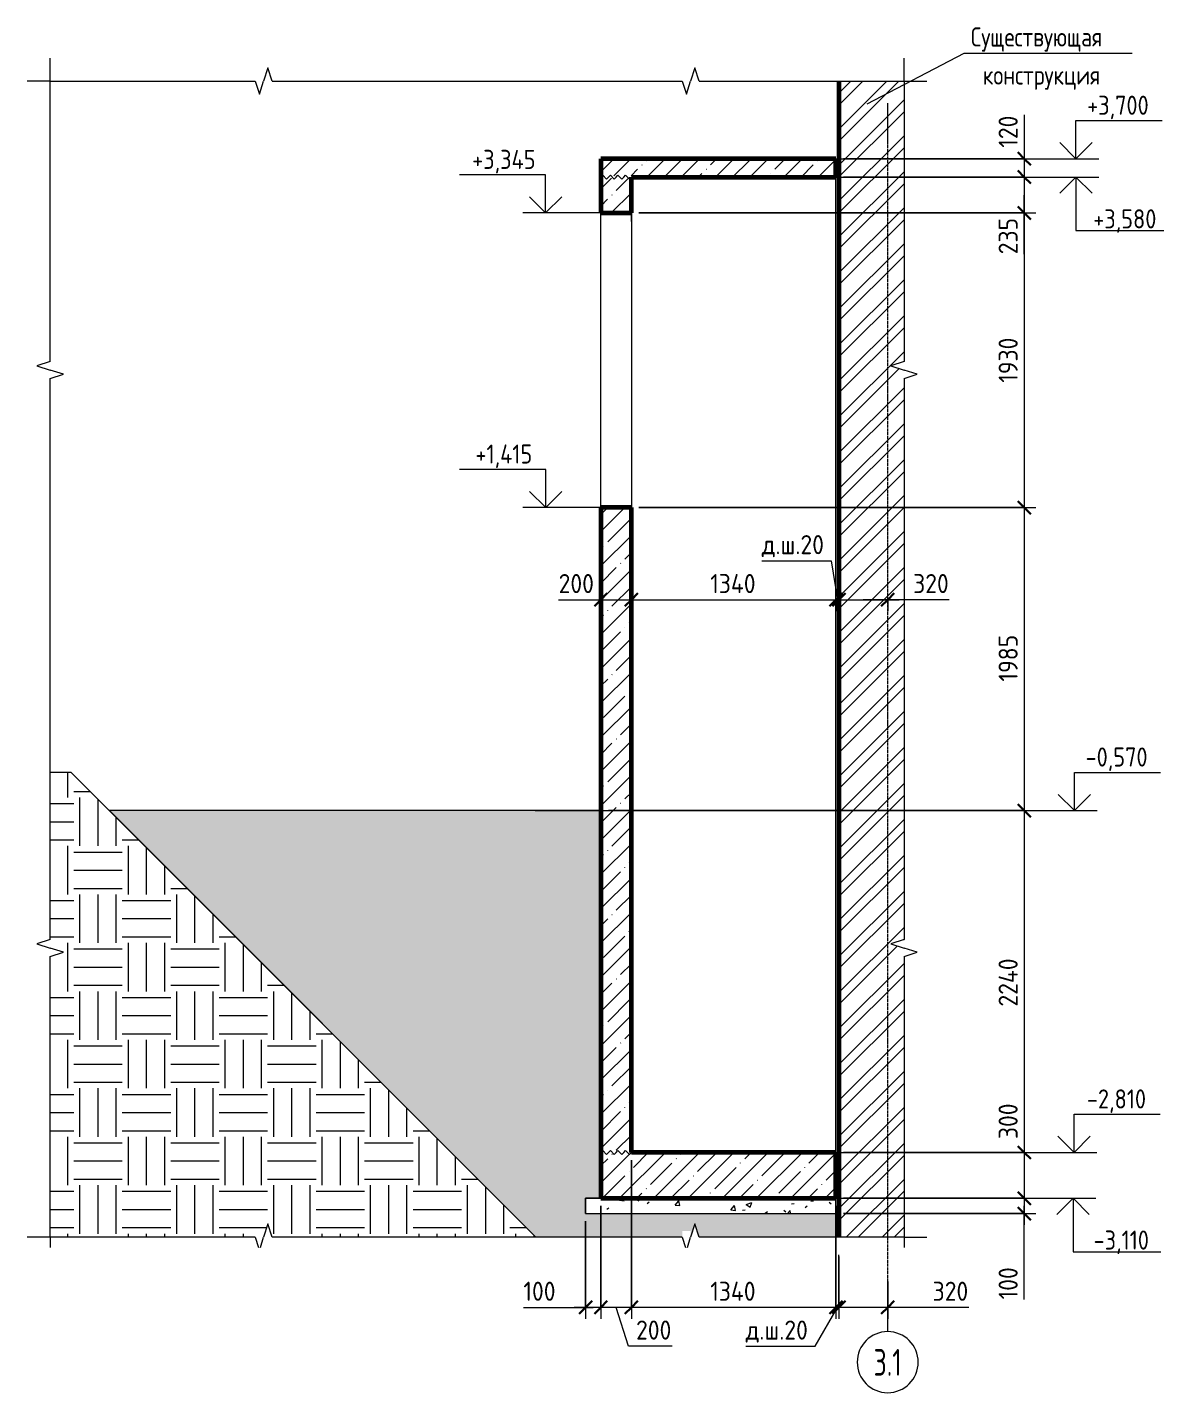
# Model space of a CAD drawing. Header units: millimetres. Extents: x -420 to 46222, y -4716 to 36443.
# Drawn here: x 19481 to 26927, y -4384 to 4561 of the extents above; entities that cross this region are included whole.
import ezdxf

# ---------------------------------------------------------------- set-up
doc = ezdxf.new("R2010")
doc.units = ezdxf.units.MM
doc.linetypes.add('02 Штрихпунктирная _20 мм_', pattern=[25, 20, -2.5, 0, -2.5])
for name, color, linetype, lineweight in [('AA_Dim', 7, 'Continuous', 9), ('AA_Dim-50', 7, 'Continuous', 9), ('AA_Linii', 7, 'Continuous', 9), ('AA_Oformlenie', 7, 'Continuous', 9), ('AA_Vinoska', 7, 'Continuous', 9), ('AA_Visotnaya otmetka', 7, 'Continuous', 9), ('AF_Okno', 7, 'Continuous', 20), ('AF_Perekritie', 7, 'Continuous', 60), ('AF_Perekritie_Опалубка', 253, 'Continuous', 20), ('AF_Pokritie', 7, 'Continuous', 9), ('AF_Stena', 7, 'Continuous', 20), ('AF_Stena_Опалубка', 253, 'Continuous', 20), ('KR_Fundament', 7, 'Continuous', 20), ('Оси', 7, 'Continuous', 9)]:
    doc.layers.add(name, color=color, linetype=linetype, lineweight=lineweight)
doc.styles.add('GOST Common', font='GOST Common.ttf', dxfattribs={"width": 0.85, "height": 125})
doc.styles.add('ISOCPEUR', font='isocpeur.ttf', dxfattribs={"width": 0.7, "height": 175})
doc.styles.add('ISOCPEUR_2', font='isocpeur.ttf', dxfattribs={"width": 0.9, "height": 125})
doc.styles.add('ISOCPEUR_4', font='isocpeur.ttf', dxfattribs={"width": 0.85, "height": 125})
doc.dimstyles.new('00_Точн_3_знака__прозр_', dxfattribs={"dimscale": 304.8, "dimtxt": 124.497647, "dimasz": 0.278871, "dimexe": 0.246063, "dimexo": 0.164042, "dimgap": 0.016404, "dimtad": 1, "dimdec": 3, "dimrnd": 0.001, "dimdsep": 46, "dimtxsty": 'ISOCPEUR_2', "dimblk1": 'OBLIQUE', "dimblk2": 'OBLIQUE', "dimsah": 1, "dimcen": 0.09, "dimdle": 0.246063, "dimazin": 0, "dimtfac": 1, "dimtdec": 4, "dimtix": 1, "dimtmove": 1, "dimatfit": 3, "dimfxl": 1, "dimtvp": 1, "dimtolj": 1, "dimtzin": 0, "dimlwd": 18, "dimlwe": 18, "dimarcsym": 2})
doc.dimstyles.new('00_Точн_3_знака__прозр__1', dxfattribs={"dimscale": 304.8, "dimtxt": 124.497647, "dimasz": 0.278871, "dimexe": 0.246063, "dimexo": 0.164042, "dimgap": 0.016404, "dimtad": 1, "dimdec": 3, "dimrnd": 0.001, "dimdsep": 46, "dimtxsty": 'ISOCPEUR_2', "dimblk1": 'OBLIQUE', "dimblk2": 'OBLIQUE', "dimsah": 1, "dimcen": 0.09, "dimdle": 0.246063, "dimazin": 0, "dimtfac": 1, "dimtdec": 4, "dimtix": 1, "dimtmove": 0, "dimatfit": 3, "dimfxl": 1, "dimtvp": 1, "dimtolj": 1, "dimtzin": 0, "dimlwd": 18, "dimlwe": 18, "dimarcsym": 2})
doc.dimstyles.new('05_Округл_5мм__прозр_', dxfattribs={"dimscale": 304.8, "dimtxt": 124.497647, "dimasz": 0.278871, "dimexe": 0.246063, "dimexo": 0.164042, "dimgap": 0.016404, "dimtad": 1, "dimdec": 0, "dimrnd": 5, "dimdsep": 46, "dimtxsty": 'ISOCPEUR_2', "dimblk1": 'OBLIQUE', "dimblk2": 'OBLIQUE', "dimsah": 1, "dimcen": 0.09, "dimdle": 0.246063, "dimazin": 0, "dimtfac": 1, "dimtdec": 4, "dimtix": 1, "dimtmove": 1, "dimatfit": 3, "dimfxl": 1, "dimtvp": 1, "dimtolj": 1, "dimtzin": 0, "dimlwd": 18, "dimlwe": 18, "dimarcsym": 2})
doc.dimstyles.new('05_Округл_5мм__прозр__1', dxfattribs={"dimscale": 304.8, "dimtxt": 124.497647, "dimasz": 0.278871, "dimexe": 0.246063, "dimexo": 0.164042, "dimgap": 0.016404, "dimtad": 1, "dimdec": 0, "dimrnd": 5, "dimdsep": 46, "dimtxsty": 'ISOCPEUR_2', "dimblk1": 'OBLIQUE', "dimblk2": 'OBLIQUE', "dimsah": 1, "dimcen": 0.09, "dimdle": 0.246063, "dimazin": 0, "dimtfac": 1, "dimtdec": 4, "dimtix": 1, "dimtmove": 0, "dimatfit": 3, "dimfxl": 1, "dimtvp": 1, "dimtolj": 1, "dimtzin": 0, "dimlwd": 18, "dimlwe": 18, "dimarcsym": 2})
pattern_1 = [(45, (25500.62, 825), (-112.253, 112.253), []), (45, (25612.88, 825), (-112.253, 112.253), [198.437, -39.687, 1.676, -38.011])]

# ---------------------------------------------------------------- blocks, each defined once
blk = doc.blocks.new('231_Отверстие прямоугольное в стене _Окно_Стена_ - Отверстие прямоугольное с обрамлением-4191040-2-2 Опалубка')
at = {"layer": 'AF_Okno', "lineweight": 9}
for p, q in [((2060.8, 3289.6), (2060.8, 3345)), ((1860.8, 1415), (1860.8, 2592.1))]:
    blk.add_line(p, q, dxfattribs=at)
blk = doc.blocks.new('011_Прямоугольник обрыва _ЭлУзла_ - 011_Прямоугольник обрыва _ЭлУзла_-4178165-2-2 Опалубка')
at = {"layer": 'AA_Oformlenie'}
for p, q in [((-1747.1, 2372.2), (-1747.1, 4209.4)), ((-1747.1, 4209.4), (-403.4, 4209.4)), ((-292.1, 4209.4), (2393.9, 4209.4)), ((2505.3, 4209.4), (3847.6, 4209.4)), ((3847.6, 4209.4), (3847.6, 2372.2)), ((-1747.1, -1414.8), (-1747.1, 2260.9)), ((3847.6, 2260.9), (3847.6, -1414.8)), ((-1747.1, -3364.6), (-1747.1, -1526.1)), ((3847.6, -1526.1), (3847.6, -3364.6)), ((-403.4, -3364.6), (-1747.1, -3364.6)), ((2393.9, -3364.6), (-292.1, -3364.6)), ((3847.6, -3364.6), (2505.3, -3364.6))]:
    blk.add_line(p, q, dxfattribs=at)
blk = doc.blocks.new('Последовательность узлов - 3мм масшт20 маскировка-904226-2-2 Опалубка')
at = {"layer": 'AA_Oformlenie'}
for p, q in [((1860.8, 3580), (1873.3, 3592.5)), ((1873.3, 3592.5), (1898.3, 3567.5)), ((1910.8, 3580), (1898.3, 3567.5)), ((1910.8, 3580), (1923.3, 3592.5)), ((1923.3, 3592.5), (1948.3, 3567.5)), ((1960.8, 3580), (1948.3, 3567.5)), ((1960.8, 3580), (1973.3, 3592.5)), ((1973.3, 3592.5), (1998.3, 3567.5)), ((2010.8, 3580), (1998.3, 3567.5)), ((2010.8, 3580), (2023.3, 3592.5)), ((2023.3, 3592.5), (2048.3, 3567.5)), ((2060.8, 3580), (2048.3, 3567.5))]:
    blk.add_line(p, q, dxfattribs=at)
blk = doc.blocks.new('Ось сетки - d_4мм-2765513-2-2 Опалубка')
at = {"layer": 'Оси'}
for start, end in [(360, 180), (360, 180), (180, 360), (180, 360)]:
    blk.add_arc((3740.8, -4183.6), 200, start, end, dxfattribs=at)
blk = doc.blocks.new('DIMBLOCK33-2-2 Опалубка')
at = {"layer": 'AA_Dim-50', "lineweight": 18}
for p, q in [((26013.6, 3987.9), (26013.6, 3722.4)), ((26013.6, 3775), (26013.6, 3580)), ((24828.9, 3700), (26088.6, 3700)), ((26013.6, 3700), (24828.9, 3700)), ((26013.6, 3722.4), (26013.6, 3640)), ((24828.9, 3580), (26088.6, 3580)), ((26013.6, 3580), (24828.9, 3580))]:
    blk.add_line(p, q, dxfattribs=at)
at = {"layer": 'AA_Dim-50', "lineweight": 30}
for p, q in [((26013.6, 3700), (25971.1, 3742.5)), ((26013.6, 3700), (26056.1, 3657.5)), ((26013.6, 3580), (25971.1, 3622.5)), ((26013.6, 3580), (26056.1, 3537.5))]:
    blk.add_line(p, q, dxfattribs=at)
at = {"layer": 'AA_Dim-50', "color": 0, "lineweight": 18, "insert": (25845.2, 3772.4), "char_height": 125, "width": 258.572, "attachment_point": 1, "rotation": 90, "line_spacing_factor": 1.149209, "style": 'ISOCPEUR_2'}
blk.add_mtext('120', dxfattribs=at)
blk = doc.blocks.new('_Oblique')
at = {"color": 0, "linetype": 'ByBlock', "lineweight": -2}
blk.add_line((-0.5, -0.5), (0.5, 0.5), dxfattribs=at)
blk = doc.blocks.new('DIMBLOCK34-2-2 Опалубка')
at = {"layer": 'AA_Dim-50', "lineweight": 18}
for p, q in [((24828.9, 3580), (26088.6, 3580)), ((26013.6, 3580), (24828.9, 3580)), ((26013.6, 3580), (26013.6, 3345)), ((26013.6, 3361.6), (26013.6, 3462.5)), ((23488.9, 3345), (26088.6, 3345)), ((26013.6, 3345), (23488.9, 3345)), ((26013.6, 3074.5), (26013.6, 3361.6))]:
    blk.add_line(p, q, dxfattribs=at)
at = {"layer": 'AA_Dim-50', "lineweight": 30}
for p, q in [((26013.6, 3580), (25971.1, 3622.5)), ((26013.6, 3580), (26056.1, 3537.5)), ((26013.6, 3345), (25971.1, 3387.5)), ((26013.6, 3345), (26056.1, 3302.5))]:
    blk.add_line(p, q, dxfattribs=at)
at = {"layer": 'AA_Dim-50', "color": 0, "lineweight": 18, "insert": (25845.2, 3074.5), "char_height": 125, "width": 284.429, "attachment_point": 1, "rotation": 90, "line_spacing_factor": 1.149209, "style": 'ISOCPEUR_2'}
blk.add_mtext('235', dxfattribs=at)
blk = doc.blocks.new('DIMBLOCK35-2-2 Опалубка')
at = {"layer": 'AA_Dim-50', "lineweight": 18}
for p, q in [((23488.9, 3345), (26088.6, 3345)), ((26013.6, 3345), (23488.9, 3345)), ((26013.6, 3345), (26013.6, 1415)), ((23488.9, 1415), (26088.6, 1415)), ((26013.6, 1415), (23488.9, 1415))]:
    blk.add_line(p, q, dxfattribs=at)
at = {"layer": 'AA_Dim-50', "lineweight": 30}
for p, q in [((26013.6, 3345), (25971.1, 3387.5)), ((26013.6, 3345), (26056.1, 3302.5)), ((26013.6, 1415), (25971.1, 1457.5)), ((26013.6, 1415), (26056.1, 1372.5))]:
    blk.add_line(p, q, dxfattribs=at)
at = {"layer": 'AA_Dim-50', "color": 0, "lineweight": 18, "insert": (25845.2, 2232.8), "char_height": 125, "width": 353.382, "attachment_point": 1, "rotation": 90, "line_spacing_factor": 1.149209, "style": 'ISOCPEUR_2'}
blk.add_mtext('1930', dxfattribs=at)
blk = doc.blocks.new('DIMBLOCK36-2-2 Опалубка')
at = {"layer": 'AA_Dim-50', "lineweight": 30}
for p, q in [((26013.6, 1415), (25971.1, 1457.5)), ((26013.6, 1415), (26056.1, 1372.5)), ((26013.6, -570), (25971.1, -527.5)), ((26013.6, -570), (26056.1, -612.5))]:
    blk.add_line(p, q, dxfattribs=at)
at = {"layer": 'AA_Dim-50', "lineweight": 18}
for p, q in [((23488.9, 1415), (26088.6, 1415)), ((26013.6, 1415), (23488.9, 1415)), ((26013.6, 1415), (26013.6, -570)), ((23288.9, -570), (26088.6, -570)), ((26013.6, -570), (23288.9, -570))]:
    blk.add_line(p, q, dxfattribs=at)
at = {"layer": 'AA_Dim-50', "color": 0, "lineweight": 18, "insert": (25845.2, 275.3), "char_height": 125, "width": 353.382, "attachment_point": 1, "rotation": 90, "line_spacing_factor": 1.149209, "style": 'ISOCPEUR_2'}
blk.add_mtext('1985', dxfattribs=at)
blk = doc.blocks.new('DIMBLOCK37-2-2 Опалубка')
at = {"layer": 'AA_Dim-50', "lineweight": 30}
for p, q in [((26013.6, -570), (25971.1, -527.5)), ((26013.6, -570), (26056.1, -612.5)), ((26013.6, -2810), (25971.1, -2767.5)), ((26013.6, -2810), (26056.1, -2852.5))]:
    blk.add_line(p, q, dxfattribs=at)
at = {"layer": 'AA_Dim-50', "lineweight": 18}
for p, q in [((23288.9, -570), (26088.6, -570)), ((26013.6, -570), (23288.9, -570)), ((26013.6, -570), (26013.6, -2810)), ((24828.9, -2810), (26088.6, -2810)), ((26013.6, -2810), (24828.9, -2810))]:
    blk.add_line(p, q, dxfattribs=at)
at = {"layer": 'AA_Dim-50', "color": 0, "lineweight": 18, "insert": (25845.2, -1854), "char_height": 125, "width": 393.604, "attachment_point": 1, "rotation": 90, "line_spacing_factor": 1.149209, "style": 'ISOCPEUR_2'}
blk.add_mtext('2240', dxfattribs=at)
blk = doc.blocks.new('DIMBLOCK38-2-2 Опалубка')
at = {"layer": 'AA_Dim-50', "lineweight": 18}
for p, q in [((26013.6, -2485.2), (26013.6, -2772.2)), ((26013.6, -2772.2), (26013.6, -2960)), ((24828.9, -2810), (26088.6, -2810)), ((26013.6, -2810), (24828.9, -2810)), ((26013.6, -2810), (26013.6, -3110)), ((24828.9, -3110), (26088.6, -3110)), ((26013.6, -3110), (24828.9, -3110))]:
    blk.add_line(p, q, dxfattribs=at)
at = {"layer": 'AA_Dim-50', "lineweight": 30}
for p, q in [((26013.6, -2810), (25971.1, -2767.5)), ((26013.6, -2810), (26056.1, -2852.5)), ((26013.6, -3110), (25971.1, -3067.5)), ((26013.6, -3110), (26056.1, -3152.5))]:
    blk.add_line(p, q, dxfattribs=at)
at = {"layer": 'AA_Dim-50', "color": 0, "lineweight": 18, "insert": (25845.2, -2722.2), "char_height": 125, "width": 284.429, "attachment_point": 1, "rotation": 90, "line_spacing_factor": 1.149209, "style": 'ISOCPEUR_2'}
blk.add_mtext('300', dxfattribs=at)
blk = doc.blocks.new('DIMBLOCK39-2-2 Опалубка')
at = {"layer": 'AA_Dim-50', "lineweight": 18}
for p, q in [((24828.9, -3110), (26088.6, -3110)), ((26013.6, -3110), (24828.9, -3110)), ((26013.6, -3110), (26013.6, -3285)), ((24828.9, -3210), (26088.6, -3210)), ((26013.6, -3210), (24828.9, -3210)), ((26013.6, -3506.8), (26013.6, -3160)), ((26013.6, -3772.3), (26013.6, -3506.8))]:
    blk.add_line(p, q, dxfattribs=at)
at = {"layer": 'AA_Dim-50', "lineweight": 30}
for p, q in [((26013.6, -3110), (25971.1, -3067.5)), ((26013.6, -3110), (26056.1, -3152.5)), ((26013.6, -3210), (25971.1, -3167.5)), ((26013.6, -3210), (26056.1, -3252.5))]:
    blk.add_line(p, q, dxfattribs=at)
at = {"layer": 'AA_Dim-50', "color": 0, "lineweight": 18, "insert": (25845.2, -3772.3), "char_height": 125, "width": 258.572, "attachment_point": 1, "rotation": 90, "line_spacing_factor": 1.149209, "style": 'ISOCPEUR_2'}
blk.add_mtext('100', dxfattribs=at)
blk = doc.blocks.new('DIMBLOCK40-2-2 Опалубка')
at = {"layer": 'AA_Dim-50', "lineweight": 18}
for p, q in [((24798.9, -3824.9), (24798.9, -3480.9)), ((24798.9, -3490.8), (24798.9, -3899.9)), ((25118.9, -3654.8), (25118.9, -3899.9)), ((25118.9, -3824.9), (25118.9, -3654.8)), ((25193.9, -3824.9), (24798.9, -3824.9)), ((25363.1, -3824.9), (24958.9, -3824.9)), ((25650.2, -3824.9), (25363.1, -3824.9))]:
    blk.add_line(p, q, dxfattribs=at)
at = {"layer": 'AA_Dim-50', "lineweight": 30}
for p, q in [((24798.9, -3824.9), (24756.4, -3867.4)), ((24798.9, -3824.9), (24841.4, -3782.4)), ((25118.9, -3824.9), (25076.4, -3867.4)), ((25118.9, -3824.9), (25161.4, -3782.4))]:
    blk.add_line(p, q, dxfattribs=at)
at = {"layer": 'AA_Dim-50', "color": 0, "lineweight": 18, "insert": (25413.1, -3656.6), "char_height": 125, "width": 284.429, "attachment_point": 1, "line_spacing_factor": 1.149209, "style": 'ISOCPEUR_2'}
blk.add_mtext('320', dxfattribs=at)
blk = doc.blocks.new('DIMBLOCK41-2-2 Опалубка')
at = {"layer": 'AA_Dim-50', "lineweight": 18}
for p, q in [((24778.9, -3160), (24778.9, -3899.9)), ((24778.9, -3824.9), (24778.9, -3160)), ((24798.9, -3824.9), (24798.9, -3480.9)), ((24798.9, -3490.8), (24798.9, -3899.9)), ((24643, -4079.1), (24788.9, -3824.9)), ((24798.9, -3824.9), (24778.9, -3824.9)), ((24188.4, -4079.1), (24643, -4079.1))]:
    blk.add_line(p, q, dxfattribs=at)
at = {"layer": 'AA_Dim-50', "lineweight": 30}
for p, q in [((24778.9, -3824.9), (24736.4, -3867.4)), ((24798.9, -3824.9), (24756.4, -3867.4)), ((24778.9, -3824.9), (24821.4, -3782.4)), ((24798.9, -3824.9), (24841.4, -3782.4))]:
    blk.add_line(p, q, dxfattribs=at)
at = {"layer": 'AA_Dim-50', "color": 0, "lineweight": 18, "insert": (24188.4, -3910.8), "char_height": 125, "width": 485.541, "attachment_point": 1, "line_spacing_factor": 1.149209, "style": 'ISOCPEUR_2'}
blk.add_mtext('д.ш.20', dxfattribs=at)
blk = doc.blocks.new('DIMBLOCK42-2-2 Опалубка')
at = {"layer": 'AA_Dim-50', "lineweight": 18}
for p, q in [((23438.9, -2860), (23438.9, -3899.9)), ((23438.9, -3824.9), (23438.9, -2860)), ((24778.9, -3160), (24778.9, -3899.9)), ((24778.9, -3824.9), (24778.9, -3160)), ((24778.9, -3824.9), (23438.9, -3824.9))]:
    blk.add_line(p, q, dxfattribs=at)
at = {"layer": 'AA_Dim-50', "lineweight": 30}
for p, q in [((23438.9, -3824.9), (23396.4, -3867.4)), ((23438.9, -3824.9), (23481.4, -3782.4)), ((24778.9, -3824.9), (24736.4, -3867.4)), ((24778.9, -3824.9), (24821.4, -3782.4))]:
    blk.add_line(p, q, dxfattribs=at)
at = {"layer": 'AA_Dim-50', "color": 0, "lineweight": 18, "insert": (23955.7, -3656.6), "char_height": 125, "width": 367.747, "attachment_point": 1, "line_spacing_factor": 1.149209, "style": 'ISOCPEUR_2'}
blk.add_mtext('1340', dxfattribs=at)
blk = doc.blocks.new('DIMBLOCK43-2-2 Опалубка')
at = {"layer": 'AA_Dim-50', "lineweight": 18}
for p, q in [((23438.9, -2860), (23438.9, -3899.9)), ((23438.9, -3824.9), (23438.9, -2860)), ((23238.9, -3160), (23238.9, -3899.9)), ((23238.9, -3824.9), (23238.9, -3160)), ((23438.9, -3824.9), (23238.9, -3824.9)), ((23419.9, -4079.1), (23338.9, -3824.9)), ((23706.9, -4079.1), (23419.9, -4079.1))]:
    blk.add_line(p, q, dxfattribs=at)
at = {"layer": 'AA_Dim-50', "lineweight": 30}
for p, q in [((23238.9, -3824.9), (23196.4, -3867.4)), ((23238.9, -3824.9), (23281.4, -3782.4)), ((23438.9, -3824.9), (23396.4, -3867.4)), ((23438.9, -3824.9), (23481.4, -3782.4))]:
    blk.add_line(p, q, dxfattribs=at)
at = {"layer": 'AA_Dim-50', "color": 0, "lineweight": 18, "insert": (23469.9, -3910.8), "char_height": 125, "width": 284.429, "attachment_point": 1, "line_spacing_factor": 1.149209, "style": 'ISOCPEUR_2'}
blk.add_mtext('200', dxfattribs=at)
blk = doc.blocks.new('DIMBLOCK44-2-2 Опалубка')
at = {"layer": 'AA_Dim-50', "lineweight": 18}
for p, q in [((23238.9, -3160), (23238.9, -3899.9)), ((23238.9, -3824.9), (23238.9, -3160)), ((23138.9, -3260), (23138.9, -3899.9)), ((23138.9, -3824.9), (23138.9, -3260)), ((22731.6, -3824.9), (22997, -3824.9)), ((22997, -3824.9), (23188.9, -3824.9)), ((23238.9, -3824.9), (23063.9, -3824.9))]:
    blk.add_line(p, q, dxfattribs=at)
at = {"layer": 'AA_Dim-50', "lineweight": 30}
for p, q in [((23138.9, -3824.9), (23096.4, -3867.4)), ((23138.9, -3824.9), (23181.4, -3782.4)), ((23238.9, -3824.9), (23196.4, -3867.4)), ((23238.9, -3824.9), (23281.4, -3782.4))]:
    blk.add_line(p, q, dxfattribs=at)
at = {"layer": 'AA_Dim-50', "color": 0, "lineweight": 18, "insert": (22731.6, -3656.6), "char_height": 125, "width": 258.572, "attachment_point": 1, "line_spacing_factor": 1.149209, "style": 'ISOCPEUR_2'}
blk.add_mtext('100', dxfattribs=at)
blk = doc.blocks.new('010_Текст с выноской - Текст 2 строки-4027658-2-2 Опалубка')
at = {"layer": 'AA_Vinoska'}
blk.add_line((4241.6, 4391.8), (5341.6, 4391.8), dxfattribs=at)
blk = doc.blocks.new('DIMBLOCK45-2-2 Опалубка')
at = {"layer": 'AA_Dim-50', "lineweight": 18}
for p, q in [((22962.6, 811.3), (23249.6, 811.3)), ((23163.9, 811.3), (23438.9, 811.3)), ((23238.9, 821.4), (23238.9, 736.3)), ((23238.9, 811.3), (23238.9, 821.4)), ((23249.6, 811.3), (23338.9, 811.3)), ((23438.9, 821.4), (23438.9, 736.3)), ((23438.9, 811.3), (23438.9, 821.4))]:
    blk.add_line(p, q, dxfattribs=at)
at = {"layer": 'AA_Dim-50', "lineweight": 30}
for p, q in [((23238.9, 811.3), (23196.4, 768.8)), ((23238.9, 811.3), (23281.4, 853.8)), ((23438.9, 811.3), (23396.4, 768.8)), ((23438.9, 811.3), (23481.4, 853.8))]:
    blk.add_line(p, q, dxfattribs=at)
at = {"layer": 'AA_Dim-50', "color": 0, "lineweight": 18, "insert": (22962.6, 979.6), "char_height": 125, "width": 284.429, "attachment_point": 1, "line_spacing_factor": 1.149209, "style": 'ISOCPEUR_2'}
blk.add_mtext('200', dxfattribs=at)
blk = doc.blocks.new('DIMBLOCK46-2-2 Опалубка')
at = {"layer": 'AA_Dim-50', "lineweight": 30}
for p, q in [((23438.9, 811.3), (23396.4, 768.8)), ((23438.9, 811.3), (23481.4, 853.8)), ((24778.9, 811.3), (24736.4, 768.8)), ((24778.9, 811.3), (24821.4, 853.8))]:
    blk.add_line(p, q, dxfattribs=at)
at = {"layer": 'AA_Dim-50', "lineweight": 18}
for p, q in [((23438.9, 821.4), (23438.9, 736.3)), ((23438.9, 811.3), (23438.9, 821.4)), ((23438.9, 811.3), (24778.9, 811.3)), ((24778.9, 821.4), (24778.9, 736.3)), ((24778.9, 811.3), (24778.9, 821.4))]:
    blk.add_line(p, q, dxfattribs=at)
at = {"layer": 'AA_Dim-50', "color": 0, "lineweight": 18, "insert": (23955.7, 979.6), "char_height": 125, "width": 367.747, "attachment_point": 1, "line_spacing_factor": 1.149209, "style": 'ISOCPEUR_2'}
blk.add_mtext('1340', dxfattribs=at)
blk = doc.blocks.new('DIMBLOCK47-2-2 Опалубка')
at = {"layer": 'AA_Dim-50', "lineweight": 18}
for p, q in [((24293.8, 1066.3), (24748.4, 1066.3)), ((24748.4, 1066.3), (24788.9, 811.3)), ((24778.9, 821.4), (24778.9, 736.3)), ((24778.9, 811.3), (24778.9, 821.4)), ((24778.9, 811.3), (24798.9, 811.3)), ((24798.9, 821.4), (24798.9, 736.3)), ((24798.9, 811.3), (24798.9, 821.4))]:
    blk.add_line(p, q, dxfattribs=at)
at = {"layer": 'AA_Dim-50', "lineweight": 30}
for p, q in [((24778.9, 811.3), (24736.4, 768.8)), ((24798.9, 811.3), (24756.4, 768.8)), ((24778.9, 811.3), (24821.4, 853.8)), ((24798.9, 811.3), (24841.4, 853.8))]:
    blk.add_line(p, q, dxfattribs=at)
at = {"layer": 'AA_Dim-50', "color": 0, "lineweight": 18, "insert": (24293.8, 1234.6), "char_height": 125, "width": 485.541, "attachment_point": 1, "line_spacing_factor": 1.149209, "style": 'ISOCPEUR_2'}
blk.add_mtext('д.ш.20', dxfattribs=at)
blk = doc.blocks.new('DIMBLOCK48-2-2 Опалубка')
at = {"layer": 'AA_Dim-50', "lineweight": 30}
for p, q in [((24798.9, 811.3), (24756.4, 768.8)), ((24798.9, 811.3), (24841.4, 853.8)), ((25118.9, 811.3), (25076.4, 768.8)), ((25118.9, 811.3), (25161.4, 853.8))]:
    blk.add_line(p, q, dxfattribs=at)
at = {"layer": 'AA_Dim-50', "lineweight": 18}
for p, q in [((24798.9, 821.4), (24798.9, 736.3)), ((24798.9, 811.3), (24798.9, 821.4)), ((24798.9, 811.3), (25193.9, 811.3)), ((25235.4, 811.3), (24958.9, 811.3)), ((25118.9, 821.4), (25118.9, 736.3)), ((25118.9, 811.3), (25118.9, 821.4)), ((25522.4, 811.3), (25235.4, 811.3))]:
    blk.add_line(p, q, dxfattribs=at)
at = {"layer": 'AA_Dim-50', "color": 0, "lineweight": 18, "insert": (25285.4, 979.6), "char_height": 125, "width": 284.429, "attachment_point": 1, "line_spacing_factor": 1.149209, "style": 'ISOCPEUR_2'}
blk.add_mtext('320', dxfattribs=at)
blk = doc.blocks.new('Высотные отметки - Стрелка вниз высокая-400290-2-2 Опалубка')
at = {"layer": 'AA_Vinoska'}
for p, q in [((4805.2, -3110), (5105.2, -3110)), ((4955.2, -3110), (4849.1, -3216.1)), ((4955.2, -3110), (4955.2, -3460)), ((4955.2, -3110), (5061.2, -3216.1)), ((4955.2, -3460), (5530.2, -3460))]:
    blk.add_line(p, q, dxfattribs=at)
blk = doc.blocks.new('Высотные отметки - Стрелка вверх-400292-2-2 Опалубка')
at = {"layer": 'AA_Vinoska'}
for p, q in [((4961.9, -2560), (5526.9, -2560)), ((4961.9, -2810), (4961.9, -2560)), ((4961.9, -2810), (4855.8, -2703.9)), ((4961.9, -2810), (5068, -2703.9)), ((4811.9, -2810), (5111.9, -2810))]:
    blk.add_line(p, q, dxfattribs=at)

msp = doc.modelspace()

# ---------------------------------------------------------------- hatches: boundary and pattern name
at = {"layer": 'AA_Oformlenie'}
h = msp.add_hatch(dxfattribs=at)
h.set_pattern_fill('FP_11', color=250, style=0, pattern_type=2)
h.set_pattern_definition([(0, (25500.62, 825), (317.5, 317.5), [317.5, -317.5]), (0, (25500.62, 944.06), (317.5, 317.5), [317.5, -317.5]), (0, (25500.62, 1063.12), (317.5, 317.5), [317.5, -317.5]), (90, (25540.3, 1102.8), (-317.5, 317.5), [317.5, -317.5]), (90, (25659.37, 1102.8), (-317.5, 317.5), [317.5, -317.5]), (90, (25778.44, 1102.8), (-317.5, 317.5), [317.5, -317.5])])
h.paths.add_polyline_path([(22432.7836, -3364.6449), (22813.5398, -3364.6449), (19768.8949, -320), (19631.0146, -320), (19631.0146, -1414.8179), (19670.2673, -1414.8179), (19670.2673, -1471.1266), (19631.0146, -1471.1266), (19717.6171, -1498.6266), (19631.0146, -1526.1266), (19631.0146, -3364.6449), (20974.6812, -3364.6449), (20974.6812, -3324.4894), (21029.6812, -3324.4894), (21029.6812, -3364.6449), (21057.8356, -3277.9947), (21085.9899, -3364.6449)])
h = msp.add_hatch(dxfattribs=at)
h.set_pattern_fill('FP_10', color=250, style=0, pattern_type=2)
h.set_pattern_definition([(0, (25500.625, 825), (203.2, 50.8), [16.764, -135.636, 16.764, -135.636, -812.8]), (0, (25500.625, 825), (203.2, 50.8), [-304.8, 16.764, -288.036, 16.764, -135.636, -355.6]), (0, (25500.625, 825), (203.2, 50.8), [-762, 16.764, -84.836, 16.764, -237.236]), (120, (25576.825, 850.4), (-145.5941, 150.57636), [16.764, -135.636, 16.764, -135.636, -812.8]), (120, (25576.825, 850.4), (-145.5941, 150.57636), [-304.8, 16.764, -288.036, 16.764, -135.636, -355.6]), (120, (25576.825, 850.4), (-145.5941, 150.57636), [-762, 16.764, -84.836, 16.764, -237.236]), (240, (25602.225, 952), (-57.6059, -201.37636), [16.764, -135.636, 16.764, -135.636, -812.8]), (240, (25602.225, 952), (-57.6059, -201.37636), [-304.8, 16.764, -288.036, 16.764, -135.636, -355.6]), (240, (25602.225, 952), (-57.6059, -201.37636), [-762, 16.764, -84.836, 16.764, -237.236])])
h.paths.add_polyline_path([(22813.5398, -3364.6449), (23772.0146, -3364.6449), (23772.0146, -3324.4894), (23827.0146, -3324.4894), (23827.0146, -3364.6449), (23855.1689, -3277.9947), (23883.3233, -3364.6449), (24778.8949, -3364.6449), (24778.8949, -3210), (23138.8949, -3210), (23138.8949, -3110), (23238.8949, -3110), (23238.8949, -570), (20018.8949, -570), (22432.7836, -2983.8887)])
at = {"layer": 'AF_Perekritie', "lineweight": 9}
h = msp.add_hatch(dxfattribs=at)
h.set_pattern_fill('FP_7', color=256, style=0, pattern_type=2)
h.set_pattern_definition(pattern_1)
h.paths.add_polyline_path([(24778.8949, 3580), (24778.8949, 3700), (23238.8949, 3700), (23238.8949, 3588), (23438.8949, 3588), (23438.8949, 3580)])
h = msp.add_hatch(dxfattribs=at)
h.set_pattern_fill('FP_7', color=256, style=0, pattern_type=2)
h.set_pattern_definition(pattern_1)
h.paths.add_polyline_path([(24778.8949, -3110), (24778.8949, -2810), (23438.8949, -2810), (23438.8949, -2818), (23238.8949, -2818), (23238.8949, -3110), (23438.8949, -3110)])
at = {"layer": 'AF_Pokritie'}
h = msp.add_hatch(dxfattribs=at)
h.set_pattern_fill('FP_9', color=256, style=0, pattern_type=2)
h.set_pattern_definition([(50, (25500.62, 825), (364.368, -31.878), [38.1, -419.1]), (355, (25500.62, 825), (-70.486, 382.113), [30.48, -335.28]), (100.451, (25531, 822.34), (293.885, 350.233), [32.38, -356.18]), (46.184, (25500.62, 926.6), (542.16, -84.086), [57.15, -628.65]), (96.636, (25545.8, 919.6), (474.805, 494.855), [48.57, -534.27]), (351.184, (25500.6, 926.6), (474.81, 494.85), [45.72, -502.92]), (21, (25551.42, 901.2), (303.228, -204.53), [38.1, -419.1]), (326, (25551.42, 901.2), (123.604, 368.376), [30.48, -335.28]), (71.451, (25576.7, 884.16), (426.834, 163.843), [32.38, -356.18]), (37.5, (25500.62, 825), (6.1766, 169.11), [16.764, -314.452, 16.764, -323.596, -336.55]), (37.5, (25500.62, 825), (6.1766, 169.11), [-671.576, 16.764, -319.786]), (7.5, (25500.62, 825), (133.639, 200.3615), [16.764, -177.292, 16.764, -306.832, -128.27]), (7.5, (25500.62, 825), (133.639, 200.3615), [-517.652, 16.764, -111.506]), (327.5, (25387.34, 825), (271.182, -11.4584), [16.764, -110.236, 16.764, -379.476, -525.78]), (327.5, (25387.34, 825), (271.182, -11.4584), [-523.24, 16.764, -509.016]), (317.5, (25336.54, 825), (296.259, 50.853), [16.764, -148.336, 16.764, -246.38, -373.38]), (317.5, (25336.54, 825), (296.259, 50.853), [-428.244, 16.764, -356.616])])
h.paths.add_polyline_path([(23138.8949, -3210), (24778.8949, -3210), (24778.8949, -3110), (23138.8949, -3110)])
at = {"layer": 'AF_Stena', "lineweight": 9}
h = msp.add_hatch(dxfattribs=at)
h.set_pattern_fill('FP_8', color=256, style=0, pattern_type=2)
h.set_pattern_definition([(45, (25500.62, 825), (-117.8655, 117.8655), []), (45, (25579.2, 825), (-117.8655, 117.8655), [])])
h.paths.add_polyline_path([(25225.6813, -3364.6449), (25225.6813, -1526.1266), (25185.5258, -1526.1266), (25185.5258, -1471.1266), (25225.6813, -1471.1266), (25139.0311, -1442.9722), (25225.6813, -1414.8179), (25225.6813, 2260.91), (25185.5258, 2260.91), (25185.5258, 2315.91), (25225.6813, 2315.91), (25139.0311, 2344.0643), (25225.6813, 2372.2187), (25225.6813, 4209.4283), (24798.8949, 4209.4283), (24798.8949, -3364.6449)])
h = msp.add_hatch(dxfattribs=at)
h.set_pattern_fill('FP_7', color=256, style=0, pattern_type=2)
h.set_pattern_definition(pattern_1)
h.paths.add_polyline_path([(23239.2736, -2802), (23438.8949, -2802), (23438.8949, 1415), (23238.8949, 1415), (23238.8949, -2802)])
h.paths.add_polyline_path([(23288.8949, 3345), (23438.8949, 3345), (23438.8949, 3572), (23238.8949, 3572), (23238.8949, 3345)])

# ---------------------------------------------------------------- linework, layer by layer
at = {"layer": 'AA_Linii'}
for p, q in [((19768.8949, -320), (19631.0146, -320)), ((22813.5398, -3364.6449), (19768.8949, -320)), ((20018.8949, -570), (22813.5398, -3364.6449)), ((23238.8949, -570), (20018.8949, -570)), ((23238.8949, -3110), (23238.8949, -570)), ((23138.8949, -3210), (23138.8949, -3110)), ((23138.8949, -3110), (23238.8949, -3110))]:
    msp.add_line(p, q, dxfattribs=at)
at = {"layer": 'AA_Vinoska'}
for p, q in [((24983.0962, 4059.8928), (25619.7126, 4391.7734)), ((19631.0146, 4209.4283), (19631.0146, 4359.4283)), ((21057.8356, 4296.0784), (21029.6812, 4209.4283)), ((21085.9899, 4209.4283), (21057.8356, 4296.0784)), ((23855.1689, 4296.0784), (23827.0146, 4209.4283)), ((23883.3233, 4209.4283), (23855.1689, 4296.0784)), ((25225.6813, 4209.4283), (25225.6813, 4359.4283)), ((19631.0146, 4209.4283), (19481.0146, 4209.4283)), ((20974.6812, 4209.4283), (21002.1812, 4122.8258)), ((21002.1812, 4122.8258), (21029.6812, 4209.4283)), ((23772.0146, 4209.4283), (23799.5146, 4122.8258)), ((23799.5146, 4122.8258), (23827.0146, 4209.4283)), ((25225.6813, 4209.4283), (25375.6813, 4209.4283)), ((19631.0146, 2372.2187), (19544.3644, 2344.0643)), ((19544.3644, 2344.0643), (19631.0146, 2315.91)), ((25225.6813, 2372.2187), (25139.0311, 2344.0643)), ((25139.0311, 2344.0643), (25225.6813, 2315.91)), ((19717.6171, 2288.41), (19631.0146, 2315.91)), ((19631.0146, 2260.91), (19717.6171, 2288.41)), ((25312.2838, 2288.41), (25225.6813, 2315.91)), ((25225.6813, 2260.91), (25312.2838, 2288.41)), ((19631.0146, -1414.8179), (19544.3644, -1442.9722)), ((25225.6813, -1414.8179), (25139.0311, -1442.9722)), ((19544.3644, -1442.9722), (19631.0146, -1471.1266)), ((19717.6171, -1498.6266), (19631.0146, -1471.1266)), ((19631.0146, -1526.1266), (19717.6171, -1498.6266)), ((25139.0311, -1442.9722), (25225.6813, -1471.1266)), ((25312.2838, -1498.6266), (25225.6813, -1471.1266)), ((25225.6813, -1526.1266), (25312.2838, -1498.6266)), ((21057.8356, -3277.9947), (21029.6812, -3364.6449)), ((21085.9899, -3364.6449), (21057.8356, -3277.9947)), ((23855.1689, -3277.9947), (23827.0146, -3364.6449)), ((23883.3233, -3364.6449), (23855.1689, -3277.9947)), ((19631.0146, -3364.6449), (19481.0146, -3364.6449)), ((19631.0146, -3364.6449), (19631.0146, -3431.3567)), ((20974.6812, -3364.6449), (20995.8651, -3431.3567)), ((21008.4974, -3431.3567), (21029.6812, -3364.6449)), ((23772.0146, -3364.6449), (23793.1984, -3431.3567)), ((23805.8308, -3431.3567), (23827.0146, -3364.6449)), ((25225.6813, -3364.6449), (25375.6813, -3364.6449)), ((25225.6813, -3364.6449), (25225.6813, -3431.3567))]:
    msp.add_line(p, q, dxfattribs=at)
at = {"layer": 'AA_Visotnaya otmetka'}
for p, q in [((24512.9876, 3700), (26352.0131, 3700)), ((24512.9876, 3700), (24512.9876, 3700)), ((24476.6058, 3580), (26352.0131, 3580)), ((24476.6058, 3580), (24476.6058, 3580)), ((23375.9837, 3345), (22877.3488, 3345)), ((23375.9837, 3345), (23375.9837, 3345)), ((23339.0637, 1415), (22877.8979, 1415)), ((23339.0637, 1415), (23339.0637, 1415)), ((22808.4174, -570), (26341.9872, -570)), ((22808.4174, -570), (22808.4174, -570)), ((24284.7811, -2810), (26339.9657, -2810)), ((24284.7811, -2810), (24284.7811, -2810)), ((24439.7622, -3110), (26333.2274, -3110)), ((24439.7622, -3110), (24439.7622, -3110))]:
    msp.add_line(p, q, dxfattribs=at)
at = {"layer": 'AF_Perekritie_Опалубка', "lineweight": 60}
for p, q in [((24778.8949, 3700), (23238.8949, 3700)), ((23238.8949, 3700), (23238.8949, 3580)), ((24778.8949, 3580), (24778.8949, 3700)), ((23438.8949, 3580), (24778.8949, 3580))]:
    msp.add_line(p, q, dxfattribs=at)
at = {"layer": 'AF_Pokritie', "lineweight": 20}
for p, q in [((24778.8949, -3110), (23138.8949, -3110)), ((23138.8949, -3110), (23138.8949, -3210)), ((24778.8949, -3210), (24778.8949, -3110)), ((23138.8949, -3210), (24778.8949, -3210))]:
    msp.add_line(p, q, dxfattribs=at)
at = {"layer": 'AF_Stena_Опалубка', "lineweight": 60}
for p, q in [((24798.8949, 4209.4283), (24798.8949, -3364.6449)), ((23238.8949, 3580), (23238.8949, 3345)), ((23438.8949, 3345), (23438.8949, 3580)), ((23238.8949, 3345), (23438.8949, 3345)), ((23238.8949, 1415), (23238.8949, -2810)), ((23438.8949, 1415), (23238.8949, 1415)), ((23438.8949, -2810), (23438.8949, 1415))]:
    msp.add_line(p, q, dxfattribs=at)
at = {"layer": 'AF_Stena_Опалубка'}
for p, q in [((24778.8949, 3580), (23438.8949, 3580)), ((24778.8949, -2810), (24778.8949, 3580)), ((23238.8949, 1415), (23238.8949, 3345)), ((23438.8949, 3345), (23438.8949, 1415)), ((23438.8949, -2810), (24778.8949, -2810))]:
    msp.add_line(p, q, dxfattribs=at)
at = {"layer": 'KR_Fundament', "lineweight": 60}
for p, q in [((23238.8949, -2810), (23238.8949, -3110)), ((24778.8949, -2810), (23438.8949, -2810)), ((24778.8949, -3110), (24778.8949, -2810)), ((23238.8949, -3110), (24778.8949, -3110))]:
    msp.add_line(p, q, dxfattribs=at)
at = {"layer": 'Оси'}
for p, q in [((25118.8949, 3814.8895), (25118.8949, 4064.8895)), ((25118.8949, -3983.6324), (25118.8949, -3733.6324))]:
    msp.add_line(p, q, dxfattribs=at)
at = {"layer": 'Оси', "linetype": '02 Штрихпунктирная _20 мм_'}
msp.add_line((25118.8949, -3733.6324), (25118.8949, 3814.8895), dxfattribs=at)

# ---------------------------------------------------------------- block references
at = {"layer": 'AA_Oformlenie'}
for name in ['011_Прямоугольник обрыва _ЭлУзла_ - 011_Прямоугольник обрыва _ЭлУзла_-4178165-2-2 Опалубка', 'Последовательность узлов - 3мм масшт20 маскировка-904226-2-2 Опалубка']:
    msp.add_blockref(name, (21378.0719, 0), dxfattribs=at)
at = {"layer": 'AA_Oformlenie', "rotation": 180}
msp.add_blockref('Последовательность узлов - 3мм масшт20 маскировка-904226-2-2 Опалубка', (25299.718, 770), dxfattribs=at)
at = {"layer": 'AA_Vinoska'}
for name in ['010_Текст с выноской - Текст 2 строки-4027658-2-2 Опалубка', 'Высотные отметки - Стрелка вверх-400292-2-2 Опалубка', 'Высотные отметки - Стрелка вниз высокая-400290-2-2 Опалубка']:
    msp.add_blockref(name, (21378.0719, 0), dxfattribs=at)
at = {"layer": 'AA_Visotnaya otmetka'}
for name, p in [('Высотные отметки - Стрелка вверх-400292-2-2 Опалубка', (21390.1193, 6510)), ('Высотные отметки - Стрелка вниз высокая-400290-2-2 Опалубка', (21396.8576, 6690)), ('Высотные отметки - Стрелка вверх-400292-2-2 Опалубка', (21380.0934, 2240))]:
    msp.add_blockref(name, p, dxfattribs=at)
at = {"layer": 'AA_Visotnaya otmetka', "extrusion": (0, 0, -1)}
for p in [(-27839.2426, 6155), (-27839.7918, 4225)]:
    msp.add_blockref('Высотные отметки - Стрелка вверх-400292-2-2 Опалубка', p, dxfattribs=at)
at = {"layer": 'AF_Okno', "lineweight": 9}
msp.add_blockref('231_Отверстие прямоугольное в стене _Окно_Стена_ - Отверстие прямоугольное с обрамлением-4191040-2-2 Опалубка', (21378.0719, 0), dxfattribs=at)
at = {"layer": 'Оси'}
msp.add_blockref('Ось сетки - d_4мм-2765513-2-2 Опалубка', (21378.0719, 0), dxfattribs=at)

# ---------------------------------------------------------------- texts
at = {"layer": 'AA_Vinoska', "char_height": 125, "attachment_point": 1, "style": 'GOST Common'}
for s, insert, width in [('Существующая', (25664.1893, 4560.8886), 1219.767531), ('конструкция', (25741.5393, 4310.8886), 1032.373078)]:
    msp.add_mtext(s, dxfattribs=dict(at, insert=insert, width=width))
at = {"layer": 'AA_Visotnaya otmetka', "char_height": 125, "attachment_point": 1, "line_spacing_factor": 1.149209, "style": 'ISOCPEUR_4'}
for s, insert, width in [('+3,700', (26425.3402, 4113.3069), 484.01503), ('+3,345', (22395.6963, 3758.3069), 495.966019), ('+3,580', (26465.3402, 3368.8884), 484.01503), ('+1,415', (22417.4086, 1828.3069), 445.174318), ('-0,570', (26415.3143, -156.693), 484.01503), ('-2,810', (26423.8744, -2396.693), 458.61918), ('-3,110', (26467.7177, -3321.1116), 433.22333)]:
    msp.add_mtext(s, dxfattribs=dict(at, insert=insert, width=width))
at = {"layer": 'Оси', "insert": (25026.2546, -4097.4594), "char_height": 175, "width": 224.4725, "attachment_point": 1, "style": 'ISOCPEUR'}
msp.add_mtext('3.1', dxfattribs=at)

# ---------------------------------------------------------------- dimensions: what is measured, and where the dimension line sits
at = {"layer": 'AA_Dim', "lineweight": 18}
for base, p1, p2, override, picture, middle in [((26013.5544, 3580), (24778.8949, 3700), (24778.8949, 3580), {"dimpost": '<>', "dimfxl": 120}, 'DIMBLOCK33-2-2 Опалубка', (25928.5807, 3901.6832)), ((26013.5544, 3345), (24778.8949, 3580), (23438.8949, 3345), {"dimpost": '<>', "dimfxl": 1360.450293}, 'DIMBLOCK34-2-2 Опалубка', (25928.5807, 3216.7616)), ((26013.5544, -3110), (24778.8949, -2810), (24778.8949, -3110), {"dimpost": '<>', "dimfxl": 300}, 'DIMBLOCK38-2-2 Опалубка', (25928.5807, -2580.0332)), ((26013.5544, -3210), (24778.8949, -3110), (24778.8949, -3210), {"dimpost": '<>', "dimfxl": 100}, 'DIMBLOCK39-2-2 Опалубка', (25928.5807, -3642.9898))]:
    dim = msp.add_linear_dim(base=base, p1=p1, p2=p2, angle=90, dimstyle='00_Точн_3_знака__прозр_', override=override, dxfattribs=at)
    dim.commit()
    dim.dimension.update_dxf_attribs({"geometry": picture, "text_midpoint": middle, "dimtype": 160, "text_rotation": 90})
for base, p1, p2, override, picture, middle in [((26013.5544, 1415), (23438.8949, 3345), (23438.8949, 1415), {"dimpost": '<>', "dimfxl": 1930}, 'DIMBLOCK35-2-2 Опалубка', (25946.0544, 2380)), ((26013.5544, -570), (23438.8949, 1415), (23238.8949, -570), {"dimpost": '<>', "dimfxl": 1995.050082}, 'DIMBLOCK36-2-2 Опалубка', (25946.0544, 422.5)), ((26013.5544, -2810), (23238.8949, -570), (24778.8949, -2810), {"dimpost": '<>', "dimfxl": 2718.308297}, 'DIMBLOCK37-2-2 Опалубка', (25946.0544, -1690))]:
    dim = msp.add_linear_dim(base=base, p1=p1, p2=p2, angle=90, dimstyle='00_Точн_3_знака__прозр__1', override=override, dxfattribs=at)
    dim.commit()
    dim.dimension.update_dxf_attribs({"geometry": picture, "text_midpoint": middle})
for base, p1, p2, dimstyle, override, picture, middle in [((24798.8949, 811.2868), (24778.8949, 871.3909), (24798.8949, 871.3909), '05_Округл_5мм__прозр_', {"dimpost": 'д.ш.<>', "dimfxl": 20}, 'DIMBLOCK47-2-2 Опалубка', (24536.5775, 1151.2604)), ((23438.8949, 811.2868), (23238.8949, 871.3909), (23438.8949, 871.3909), '05_Округл_5мм__прозр_', {"dimpost": '<>', "dimfxl": 200}, 'DIMBLOCK45-2-2 Опалубка', (23104.8161, 896.2604)), ((25118.8949, 811.2868), (24798.8949, 871.3909), (25118.8949, 871.3909), '05_Округл_5мм__прозр_', {"dimpost": '<>', "dimfxl": 320}, 'DIMBLOCK48-2-2 Опалубка', (25427.6359, 896.2604)), ((23238.8949, -3824.9455), (23438.8949, -2810), (23238.8949, -3110), '00_Точн_3_знака__прозр_', {"dimpost": '<>', "dimfxl": 360.555128}, 'DIMBLOCK43-2-2 Опалубка', (23612.0809, -3994.1197)), ((23138.8949, -3824.9455), (23238.8949, -3110), (23138.8949, -3210), '00_Точн_3_знака__прозр_', {"dimpost": '<>', "dimfxl": 141.421356}, 'DIMBLOCK44-2-2 Опалубка', (22860.8589, -3739.9718)), ((24778.8949, -3824.9455), (24798.8949, -3440.8245), (24778.8949, -3110), '00_Точн_3_знака__прозр_', {"dimpost": 'д.ш.<>', "dimfxl": 331.428487}, 'DIMBLOCK41-2-2 Опалубка', (24431.1211, -3994.1197)), ((24798.8949, -3824.9455), (25118.8949, -3604.8), (24798.8949, -3440.8245), '00_Точн_3_знака__прозр_', {"dimpost": '<>', "dimfxl": 359.566362}, 'DIMBLOCK40-2-2 Опалубка', (25555.3571, -3739.9718))]:
    dim = msp.add_linear_dim(base=base, p1=p1, p2=p2, dimstyle=dimstyle, override=override, dxfattribs=at)
    dim.commit()
    dim.dimension.update_dxf_attribs({"geometry": picture, "text_midpoint": middle, "dimtype": 160})
for base, p1, p2, dimstyle, override, picture, middle in [((24778.8949, 811.2868), (23438.8949, 871.3909), (24778.8949, 871.3909), '05_Округл_5мм__прозр__1', {"dimpost": '<>', "dimfxl": 1340}, 'DIMBLOCK46-2-2 Опалубка', (24108.8949, 878.7868)), ((23438.8949, -3824.9455), (24778.8949, -3110), (23438.8949, -2810), '00_Точн_3_знака__прозр__1', {"dimpost": '<>', "dimfxl": 1373.171512}, 'DIMBLOCK42-2-2 Опалубка', (24108.8949, -3757.4455))]:
    dim = msp.add_linear_dim(base=base, p1=p1, p2=p2, dimstyle=dimstyle, override=override, dxfattribs=at)
    dim.commit()
    dim.dimension.update_dxf_attribs({"geometry": picture, "text_midpoint": middle})

doc.saveas('drawing.dxf')
